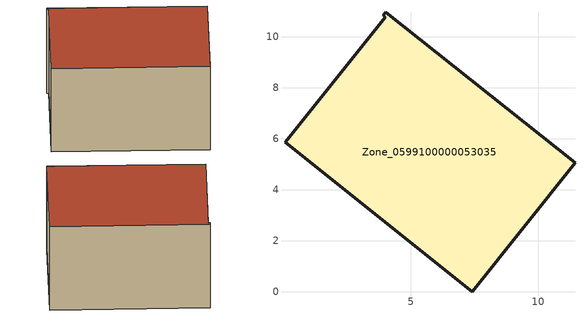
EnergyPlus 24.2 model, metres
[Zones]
Zone_0599100000053035
 floor ground (C_G): 0.07,5.87 4,10.76 3.92,10.83 4.01,10.96 11.44,5.05 7.42,0 z0.43
 wall outside (C_F): 7.42,0 11.44,5.05 4.01,10.96 3.92,10.83 4,10.76 0.07,5.87 7.42,0 z0.43:6.35
 roof outside (C_R): 4,10.76 0.07,5.87 7.42,0 11.44,5.05 4.01,10.96 3.92,10.83 z6.35
[BUILDING]
Pand.0599100000053035: North Axis=0; Terrain=City; Loads Convergence Tolerance Value=0.04; Temperature Convergence Tolerance Value=0.4; Solar Distribution=FullExterior; Maximum Number of Warmup Days=25; Minimum Number of Warmup Days=1
[Site:Location]
Rotterdam.The.Hague.AP_ZH_NLD Design_Conditions: Latitude=51.96; Longitude=4.45; Time Zone=1; Elevation=-4.5
[SITE:GROUNDTEMPERATURE:BUILDINGSURFACE]
18, 18, 18, 18, 18, 18, 18, 18, 18, 18, 18, 18
[MATERIAL] Thermal Absorptance=0.9; Solar Absorptance=0.7; Visible Absorptance=0.7
Name | Roughness | Thickness | Conductivity | Density | Specific Heat
G.TC.1946-1964 | MediumSmooth | 0.15 | 1 | 540 | 1210
F.TC.1946-1964 | Rough | 0.3 | 0.857143 | 1920 | 840
R.TC.1946-1964 | MediumRough | 0.2 | 0.235294 | 1500 | 1000
[CONSTRUCTION]
C_G: G.TC.1946-1964
C_F: F.TC.1946-1964
C_R: R.TC.1946-1964
[ZONE]
Zone_0599100000053035: Type=1; Multiplier=1; Ceiling Height=Autocalculate; Volume=Autocalculate; Floor Area=autocalculate; Part of Total Floor Area=Yes
[ZONEINFILTRATION:DESIGNFLOWRATE]
Infil_Zone_0599100000053035: Zone or ZoneList or Space or SpaceList=Zone_0599100000053035; Schedule=AlwaysOn; Design Flow Rate Calculation Method=Flow/Area; Flow Rate per Floor Area=0.003; Constant Term Coefficient=1; Temperature Term Coefficient=0; Velocity Term Coefficient=0; Velocity Squared Term Coefficient=0
[HVACTEMPLATE:ZONE:IDEALLOADSAIRSYSTEM]
Zone_0599100000053035: Maximum Heating Supply Air Temperature=50; Minimum Cooling Supply Air Temperature=13; Maximum Heating Supply Air Humidity Ratio=0.0156; Minimum Cooling Supply Air Humidity Ratio=0.0077; Heating Limit=NoLimit; Cooling Limit=NoLimit; Dehumidification Control Type=ConstantSensibleHeatRatio; Cooling Sensible Heat Ratio=0.7; Dehumidification Setpoint=60; Humidification Control Type=None; Humidification Setpoint=30; Outdoor Air Method=None; Outdoor Air Flow Rate per Person=0.00944; Outdoor Air Flow Rate per Zone Floor Area=0; Outdoor Air Flow Rate per Zone=0; Demand Controlled Ventilation Type=None; Outdoor Air Economizer Type=NoEconomizer; Heat Recovery Type=None; Sensible Heat Recovery Effectiveness=0.7; Latent Heat Recovery Effectiveness=0.65
[ZONECONTROL:THERMOSTAT]
ThermostatControl_Zone_0599100000053035: Zone or ZoneList=Zone_0599100000053035; Control Type Schedule=DualSetpointControlType; Control 1=Thermostat_Zone_0599100000053035; Temperature Difference Between Cutout And Setpoint=0
[THERMOSTATSETPOINT:DUALSETPOINT]
Thermostat_Zone_0599100000053035: Heating Setpoint Temperature Schedule=HeatingSetpoint_Zone_0599100000053035; Cooling Setpoint Temperature Schedule=CoolingSetpoint_Zone_0599100000053035
[SCHEDULE:COMPACT]
HeatingSetpoint_Zone_0599100000053035: Through: 12/31, For: AllDays, Until: 24:00, 21
CoolingSetpoint_Zone_0599100000053035: Through: 12/31, For: AllDays, Until: 24:00, 24
DualSetpointControlType: Through: 12/31, For: AllDays, Until: 24:00, 4
AlwaysOn: Through: 12/31, For: AllDays, Until: 24:00, 1
